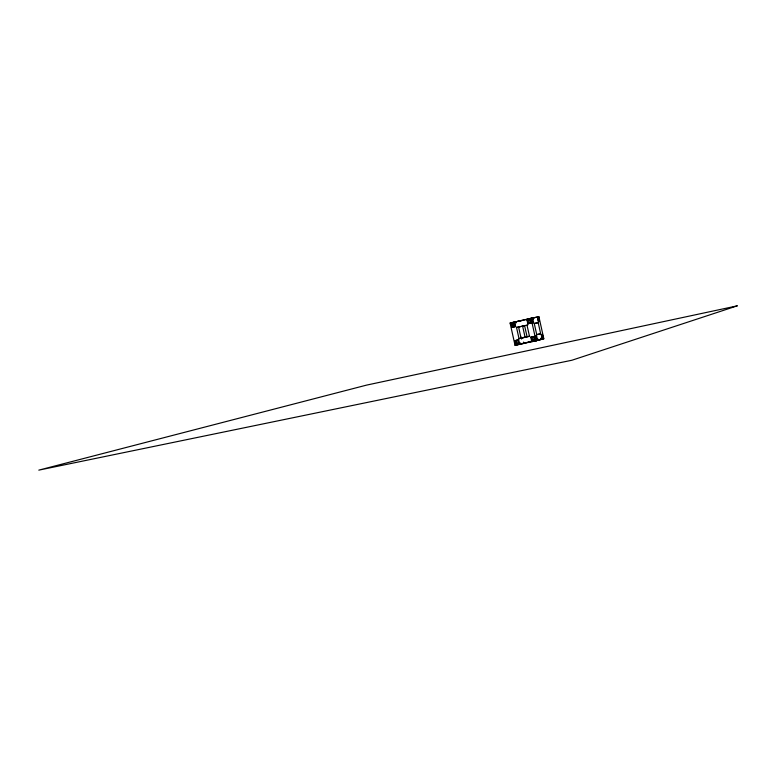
<?xml version="1.0" encoding="UTF-8"?>
<svg xmlns="http://www.w3.org/2000/svg" width="776" height="776" viewBox="0 0 776 776"><rect width="100%" height="100%" fill="white"/><g stroke="black" fill="none" stroke-linecap="round" stroke-linejoin="round"><path stroke-width="1.16" d="M541.241 339.422L542.395 339.122L541.405 334.699L542.453 334.466L543.19 337.783L540.988 338.307L541.241 339.422L538.107 340.101L537.865 338.986M530.367 318.47L538.893 316.695L543.821 338.792L536.032 340.81L531.017 318.305L510.084 323.058L515.06 345.359L536.555 340.625L535.362 340.936L534.615 337.57M515.06 345.359L523.771 343.167L523.528 342.07M522.297 343.71L526.303 342.682M538.107 340.101L539.272 339.801M535.12 339.81L533.966 336.541M537.361 339.277L536.177 339.578L535.556 336.144L536.614 335.921L537.361 339.277L536.303 339.51M533.791 336.493L534.528 339.839L531.55 340.606L530.803 337.23L534.363 336.445M535.421 336.212L536.614 335.921M542.453 334.466L541.289 334.757L542.036 338.084L540.988 338.307M518.63 339.888L519.629 344.35L520.851 344.04L520.599 342.924M519.018 338.646L527.059 336.677L524.605 325.697L516.525 327.472L519.018 338.646L529.504 336.338L527.001 325.115M540.659 333.738L536.75 334.699L534.257 323.505L538.185 322.641L540.659 333.738L536.488 334.66M517.34 321.458L538.893 316.695M512.121 327.288L511.374 323.941L515.099 323.126M527.049 320.391L532.87 319.101L533.616 322.467L527.806 323.757L527.049 320.391L530.057 319.76L530.803 323.107L527.806 323.757M537.71 318.111L538.757 317.879L539.495 321.196L538.457 321.429L537.467 317.006M515.846 326.463L511.491 327.433L515.206 326.618L514.469 323.291L511.374 323.941M516.525 327.472L527.855 324.94M534.014 323.573L538.185 322.641M519.92 338.297L529.678 336.154M518.824 339.81L514.478 340.8L514.973 343.031M530.803 337.23L534.499 336.377M542.143 338.016L543.19 337.783M531.366 322.962L530.212 319.673M532.423 322.729L533.616 322.467M539.495 321.196L538.331 321.448L537.593 318.121L538.757 317.879M515.216 344.146L519.561 343.147M531.308 340.596L535.256 339.733M523.14 343.283L543.821 338.792M523.606 343.244L525.672 342.798M527.457 342.429L536.672 340.421L532.2 341.624L531.201 337.133M531.667 319.353L532.87 319.101M527.205 319.178L531.744 318.267M534.354 317.714L533.17 317.956L533.422 319.062M510.084 323.058L521.957 320.527M533.393 341.314L532.404 336.842M517.737 344.719L516.738 340.266M531.56 318.218L532.559 322.7M530.609 319.586L531.114 321.836M528.408 318.936L529.407 323.408M527.457 320.304L528.204 323.67M522.617 326.133L525.071 337.162M521.171 337.143L521.598 339.073M518.581 327.016L521.055 338.142M516.137 322.894L515.885 321.778L512.781 322.476L513.77 326.929M515.157 324.261L515.235 326.58L514.488 323.233M511.995 323.825L512.732 327.162M515.71 340.499L516.447 343.826M511.539 322.738L512.529 327.2M515.516 340.577L516.253 343.913M737.2 305.86L571.922 360.239L38.8 470.14L366.524 385.129L737.2 305.86M518.902 343.244L515.846 344.02L515.099 340.674L518.164 339.917L518.902 343.244"/></g></svg>
